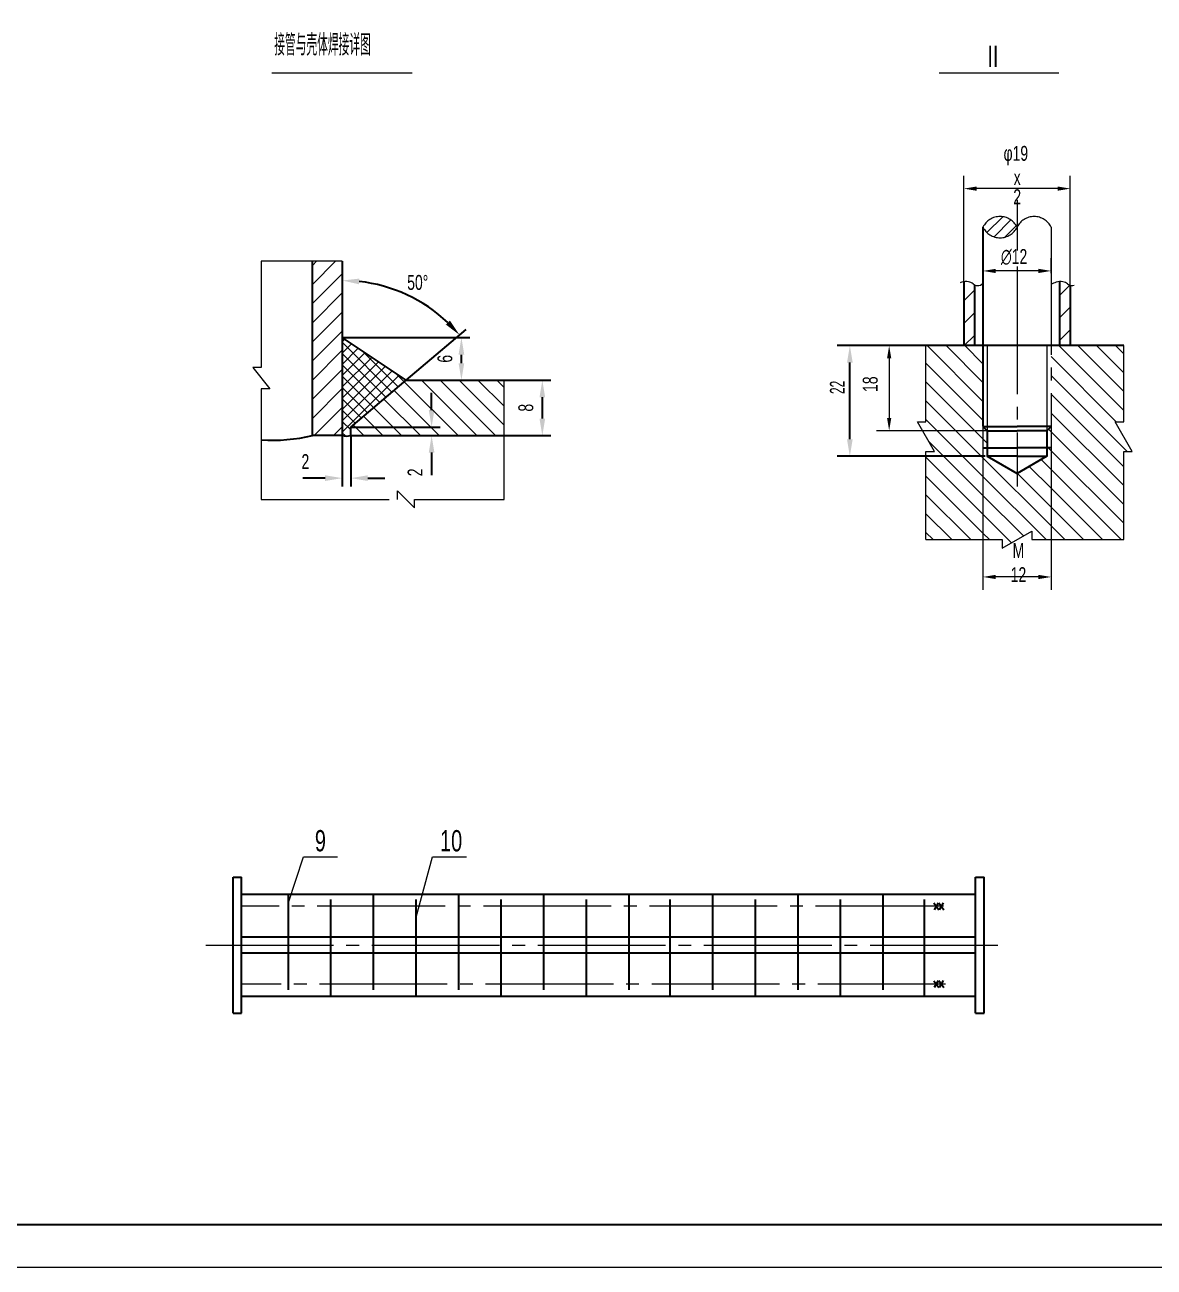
# Model space of a CAD drawing. Header units: millimetres. Extents: x 972 to 2699, y 36 to 635.
# Drawn here: x 1299.2 to 1564.4, y 35.8 to 327.6 of the extents above; entities that cross this region are included whole.
import ezdxf

# ---------------------------------------------------------------- set-up
doc = ezdxf.new("R2010")
doc.units = ezdxf.units.MM
doc.linetypes.add('EB_DASHDOT', pattern=[39, 30, -3, 3, -3])
doc.linetypes.add('EB_DASHDOTDOT', pattern=[45, 30, -3, 3, -3, 3, -3])
doc.layers.get('0').update_dxf_attribs({"color": 2, "lineweight": 0})
for name, color, linetype, lineweight in [('1', 2, 'EB_DASHDOT', 0), ('3', 2, 'EB_DASHDOT', 0), ('CAXA0', 7, 'Continuous', 70), ('JD$0$中心线层', 2, 'EB_DASHDOT', 0), ('JD$0$主体层', 1, 'Continuous', 35), ('ZX', 2, 'EB_DASHDOT', 0), ('中心线层', 2, 'EB_DASHDOT', 0), ('主体层', 1, 'Continuous', 35), ('剖面层', 2, 'Continuous', 0), ('双点划线层', 2, 'EB_DASHDOTDOT', 0), ('图块层', 2, 'Continuous', 0), ('尺寸层', 2, 'Continuous', 35), ('文字层', 2, 'Continuous', 0)]:
    doc.layers.add(name, color=color, linetype=linetype, lineweight=lineweight)
doc.styles.add('HZ', font='ACADTXT.SHX', dxfattribs={"width": 0.6, "bigfont": 'gbcbig.shx'})
doc.styles.get("Standard").update_dxf_attribs({"font": 'ACADTXT.SHX', "width": 0.7, "bigfont": 'gbcbig.shx'})
doc.dimstyles.new('UserStyle4', dxfattribs={"dimtxt": 3.5, "dimasz": 4, "dimexe": 3, "dimexo": 0.5, "dimgap": 0.8, "dimtad": 1, "dimdsep": 46, "dimtxsty": 'HZ', "dimcen": 0, "dimdle": 8, "dimadec": 0, "dimazin": 0, "dimtfac": 1, "dimtofl": 0, "dimtmove": 0, "dimatfit": 0, "dimfxl": 0, "dimtolj": 1, "dimtzin": 0, "dimarcsym": 0})

# ---------------------------------------------------------------- blocks, each defined once
blk = doc.blocks.new('CAXBLOCK27')
at = {"layer": 'CAXA0', "color": 0, "linetype": 'Continuous', "lineweight": 25}
for p, q in [((1366.7, 271.11), (1367.74, 272.15)), ((1366.7, 266.62), (1372.23, 272.15)), ((1366.7, 262.13), (1373.7, 269.13)), ((1366.7, 257.64), (1373.7, 264.64)), ((1366.7, 253.15), (1373.7, 260.15)), ((1366.7, 248.66), (1373.7, 255.66)), ((1366.7, 244.17), (1373.7, 251.17)), ((1366.7, 239.68), (1373.7, 246.68)), ((1366.7, 235.19), (1373.7, 242.19)), ((1367.15, 231.15), (1373.7, 237.7)), ((1371.64, 231.15), (1373.7, 233.21))]:
    blk.add_line(p, q, dxfattribs=at)
blk = doc.blocks.new('CAXBLOCK28', base_point=(832.7, 70.15))
at = {"color": 0, "linetype": 'Continuous', "lineweight": 0}
for p, q in [((1400.91, 231.15), (1388.27, 243.78)), ((1405.32, 231.15), (1392.32, 244.15)), ((1409.74, 231.15), (1396.74, 244.15)), ((1411.7, 233.61), (1401.16, 244.15)), ((1411.7, 238.03), (1405.58, 244.15)), ((1411.7, 242.45), (1410, 244.15)), ((1392.07, 231.15), (1383.48, 239.73)), ((1396.49, 231.15), (1385.88, 241.76)), ((1387.65, 231.15), (1381.09, 237.71)), ((1378.81, 231.15), (1376.3, 233.65)), ((1383.23, 231.15), (1378.69, 235.68))]:
    blk.add_line(p, q, dxfattribs=at)
blk = doc.blocks.new('CAXBLOCK29', base_point=(832.7, 70.15))
at = {"color": 0, "linetype": 'Continuous', "lineweight": 0}
for p, q in [((1373.7, 253.17), (1374.29, 253.76)), ((1385.4, 241.35), (1373.7, 253.05)), ((1373.7, 250.52), (1375.88, 252.7)), ((1373.7, 247.87), (1377.47, 251.64)), ((1386.83, 242.57), (1378.36, 251.04)), ((1373.7, 245.22), (1379.06, 250.58)), ((1383.96, 240.14), (1373.7, 250.4)), ((1373.7, 242.57), (1380.65, 249.51)), ((1373.7, 239.92), (1382.24, 248.45)), ((1382.53, 238.92), (1373.7, 247.74)), ((1373.7, 237.26), (1383.83, 247.39)), ((1373.7, 234.61), (1385.42, 246.33)), ((1373.7, 231.96), (1387.01, 245.27)), ((1388.27, 243.78), (1386.31, 245.74)), ((1381.09, 237.71), (1373.7, 245.09)), ((1379.65, 236.49), (1373.7, 242.44)), ((1387.65, 243.25), (1388.6, 244.21)), ((1378.22, 235.27), (1373.7, 239.79)), ((1376.78, 234.06), (1373.7, 237.14)), ((1375.7, 232.49), (1373.7, 234.49)), ((1374.39, 231.15), (1373.7, 231.83)), ((1375.54, 231.15), (1375.7, 231.31))]:
    blk.add_line(p, q, dxfattribs=at)
blk = doc.blocks.new('*D108')
at = {"layer": '尺寸层', "linetype": 'Continuous', "lineweight": 35}
for points in [[(1492.91, 252.28), (1493.58, 248.28), (1492.24, 248.28)], [(1492.91, 226.28), (1493.58, 230.28), (1492.24, 230.28)]]:
    blk.add_hatch(color=0, dxfattribs=at).paths.add_polyline_path(points, flags=0)
at = {"layer": '尺寸层', "color": 0, "linetype": 'Continuous', "lineweight": 35}
for p, q in [((1510.7, 252.28), (1489.91, 252.28)), ((1492.91, 230.28), (1492.91, 248.28)), ((1524.67, 226.28), (1489.91, 226.28))]:
    blk.add_line(p, q, dxfattribs=at)
at = {"layer": '尺寸层', "color": 0, "linetype": 'Continuous', "lineweight": 35, "insert": (1488.22, 240.9), "char_height": 3.5, "attachment_point": 1, "rotation": 90, "style": 'HZ'}
blk.add_mtext('22', dxfattribs=at)
blk = doc.blocks.new('CAXBLOCK35', base_point=(1524.17, 280.1))
at = {"layer": '1', "linetype": 'EB_DASHDOT', "lineweight": 0}
blk.add_arc((1528.17, 278.15), 4.45, 25.9892, 154.0108, dxfattribs=at)
blk = doc.blocks.new('CAXBLOCK36', base_point=(1518.82, 267.03))
at = {"layer": '文字层', "linetype": 'Continuous', "lineweight": 0}
for centre, radius, start, end in [((1520.32, 263.13), 4.18, 105.9556, 111.0329), ((1520.21, 263.53), 3.77, 81.4814, 105.9556), ((1520.44, 265.09), 2.19, 49.3619, 81.4814), ((1522.89, 267.95), 1.57, 229.3619, 267.4336), ((1522.9, 268.16), 1.79, 267.4336, 315.3984)]:
    blk.add_arc(centre, radius, start, end, dxfattribs=at)
blk = doc.blocks.new('CAXBLOCK37', base_point=(1540.17, 266.6))
at = {"layer": '文字层', "linetype": 'Continuous', "lineweight": 0}
for centre, radius, start, end in [((1542.5, 263.13), 4.18, 105.9556, 123.8514), ((1542.39, 263.53), 3.77, 81.4814, 105.9556), ((1542.62, 265.09), 2.19, 49.3619, 81.4814), ((1545.07, 267.95), 1.57, 229.3619, 267.4336), ((1545.08, 268.16), 1.79, 267.4336, 285.4933)]:
    blk.add_arc(centre, radius, start, end, dxfattribs=at)
blk = doc.blocks.new('CAXBLOCK38')
at = {"layer": 'CAXA0', "color": 0, "linetype": 'Continuous', "lineweight": 25}
for p, q in [((1542.17, 264.08), (1544.55, 266.46)), ((1519.67, 262.79), (1522.17, 265.29)), ((1519.67, 257.49), (1522.17, 259.99)), ((1542.17, 258.77), (1544.67, 261.27)), ((1519.76, 252.28), (1522.17, 254.68)), ((1542.17, 253.47), (1544.67, 255.97))]:
    blk.add_line(p, q, dxfattribs=at)
blk = doc.blocks.new('CAXBLOCK39', base_point=(1540.17, 233.28))
at = {"layer": '1', "linetype": 'EB_DASHDOT', "lineweight": 0}
blk.add_line((1540.17, 280.1), (1540.17, 233.28), dxfattribs=at)
blk.add_arc((1536.17, 278.15), 4.45, 25.9892, 154.0108, dxfattribs=at)
blk = doc.blocks.new('CAXBLOCK40')
at = {"layer": 'CAXA0', "color": 0, "linetype": 'Continuous', "lineweight": 25}
for p, q in [((1525.1, 278.83), (1528.83, 282.55)), ((1526.76, 277.83), (1530.72, 281.8)), ((1529.33, 277.75), (1532, 280.42))]:
    blk.add_line(p, q, dxfattribs=at)
blk = doc.blocks.new('CAXBLOCK41', base_point=(1532.17, 280.1))
at = {"layer": '1', "linetype": 'EB_DASHDOT', "lineweight": 0}
blk.add_arc((1528.17, 282.05), 4.45, 205.9892, 334.0108, dxfattribs=at)
blk = doc.blocks.new('CAXBLOCK42')
at = {"layer": 'CAXA0', "color": 0, "linetype": 'Continuous', "lineweight": 25}
for p, q in [((1511.07, 252.28), (1524.17, 239.17)), ((1515.49, 252.28), (1524.17, 243.59)), ((1519.91, 252.28), (1524.17, 248.01)), ((1542.01, 252.28), (1557.22, 237.06)), ((1546.43, 252.28), (1557.22, 241.48)), ((1550.85, 252.28), (1557.22, 245.9)), ((1555.27, 252.28), (1557.22, 250.32)), ((1510.78, 248.15), (1524.17, 234.76)), ((1540.17, 249.69), (1555.48, 234.39)), ((1540.17, 245.27), (1558.06, 227.39)), ((1510.78, 243.73), (1522.23, 232.28)), ((1510.78, 239.31), (1517.81, 232.28)), ((1540.17, 240.85), (1557.22, 223.8)), ((1540.17, 236.43), (1557.22, 219.38)), ((1510.78, 234.89), (1513.39, 232.28)), ((1513.39, 232.28), (1517.39, 228.28)), ((1517.81, 232.28), (1521.81, 228.28)), ((1522.23, 232.28), (1524.17, 230.34)), ((1539.54, 232.64), (1540.17, 232.01)), ((1540.17, 232.01), (1557.22, 214.96)), ((1511.33, 229.92), (1512.98, 228.28)), ((1512.98, 228.28), (1524.17, 217.08)), ((1517.39, 228.28), (1524.17, 221.5)), ((1521.81, 228.28), (1524.17, 225.92)), ((1524.17, 230.34), (1525.17, 229.34)), ((1539.17, 228.59), (1539.49, 228.28)), ((1539.49, 228.28), (1540.17, 227.59)), ((1540.17, 227.59), (1557.22, 210.54)), ((1510.78, 226.05), (1524.17, 212.66)), ((1524.17, 225.92), (1540.17, 209.92)), ((1537.84, 225.51), (1540.17, 223.17)), ((1532.24, 222.27), (1540.17, 214.34)), ((1535.04, 223.89), (1540.17, 218.76)), ((1540.17, 223.17), (1556.64, 206.7)), ((1510.78, 221.63), (1524.17, 208.24)), ((1524.17, 221.5), (1538.97, 206.7)), ((1510.78, 217.21), (1521.29, 206.7)), ((1524.17, 217.08), (1533.69, 207.56)), ((1540.17, 218.76), (1552.23, 206.7)), ((1540.17, 214.34), (1547.81, 206.7)), ((1510.78, 212.79), (1516.87, 206.7)), ((1524.17, 212.66), (1530.87, 205.96)), ((1510.78, 208.37), (1512.45, 206.7)), ((1524.17, 208.24), (1525.71, 206.7)), ((1540.17, 209.92), (1543.39, 206.7))]:
    blk.add_line(p, q, dxfattribs=at)
blk = doc.blocks.new('CAXBLOCK72')
at = {"layer": 'CAXA0', "color": 0, "linetype": 'Continuous', "lineweight": 25}
for p, q in [((1366.7, 271.11), (1367.74, 272.15)), ((1366.7, 266.62), (1372.23, 272.15)), ((1366.7, 262.13), (1373.7, 269.13)), ((1366.7, 257.64), (1373.7, 264.64)), ((1366.7, 253.15), (1373.7, 260.15)), ((1366.7, 248.66), (1373.7, 255.66)), ((1366.7, 244.17), (1373.7, 251.17)), ((1366.7, 239.68), (1373.7, 246.68)), ((1366.7, 235.19), (1373.7, 242.19)), ((1367.15, 231.15), (1373.7, 237.7)), ((1371.64, 231.15), (1373.7, 233.21))]:
    blk.add_line(p, q, dxfattribs=at)
blk = doc.blocks.new('CAXBLOCK73', base_point=(832.7, 70.15))
at = {"color": 0, "linetype": 'Continuous', "lineweight": 0}
for p, q in [((1400.91, 231.15), (1388.27, 243.78)), ((1405.32, 231.15), (1392.32, 244.15)), ((1409.74, 231.15), (1396.74, 244.15)), ((1411.7, 233.61), (1401.16, 244.15)), ((1411.7, 238.03), (1405.58, 244.15)), ((1411.7, 242.45), (1410, 244.15)), ((1392.07, 231.15), (1383.48, 239.73)), ((1396.49, 231.15), (1385.88, 241.76)), ((1387.65, 231.15), (1381.09, 237.71)), ((1378.81, 231.15), (1376.3, 233.65)), ((1383.23, 231.15), (1378.69, 235.68))]:
    blk.add_line(p, q, dxfattribs=at)
blk = doc.blocks.new('CAXBLOCK74', base_point=(832.7, 70.15))
at = {"color": 0, "linetype": 'Continuous', "lineweight": 0}
for p, q in [((1373.7, 253.17), (1374.29, 253.76)), ((1385.4, 241.35), (1373.7, 253.05)), ((1373.7, 250.52), (1375.88, 252.7)), ((1373.7, 247.87), (1377.47, 251.64)), ((1386.83, 242.57), (1378.36, 251.04)), ((1373.7, 245.22), (1379.06, 250.58)), ((1383.96, 240.14), (1373.7, 250.4)), ((1373.7, 242.57), (1380.65, 249.51)), ((1373.7, 239.92), (1382.24, 248.45)), ((1382.53, 238.92), (1373.7, 247.74)), ((1373.7, 237.26), (1383.83, 247.39)), ((1373.7, 234.61), (1385.42, 246.33)), ((1373.7, 231.96), (1387.01, 245.27)), ((1388.27, 243.78), (1386.31, 245.74)), ((1381.09, 237.71), (1373.7, 245.09)), ((1379.65, 236.49), (1373.7, 242.44)), ((1387.65, 243.25), (1388.6, 244.21)), ((1378.22, 235.27), (1373.7, 239.79)), ((1376.78, 234.06), (1373.7, 237.14)), ((1375.7, 232.49), (1373.7, 234.49)), ((1374.39, 231.15), (1373.7, 231.83)), ((1375.54, 231.15), (1375.7, 231.31))]:
    blk.add_line(p, q, dxfattribs=at)
blk = doc.blocks.new('*D228')
at = {"layer": '尺寸层', "linetype": 'Continuous', "lineweight": 35}
for points in [[(1492.91, 252.28), (1493.58, 248.28), (1492.24, 248.28)], [(1492.91, 226.28), (1493.58, 230.28), (1492.24, 230.28)]]:
    blk.add_hatch(color=0, dxfattribs=at).paths.add_polyline_path(points, flags=0)
at = {"layer": '尺寸层', "color": 0, "linetype": 'Continuous', "lineweight": 35}
for p, q in [((1510.7, 252.28), (1489.91, 252.28)), ((1492.91, 230.28), (1492.91, 248.28)), ((1524.67, 226.28), (1489.91, 226.28))]:
    blk.add_line(p, q, dxfattribs=at)
at = {"layer": '尺寸层', "color": 0, "linetype": 'Continuous', "lineweight": 35, "insert": (1488.22, 240.9), "char_height": 3.5, "attachment_point": 1, "rotation": 90, "style": 'HZ'}
blk.add_mtext('22', dxfattribs=at)
blk = doc.blocks.new('CAXBLOCK80', base_point=(1524.17, 280.1))
at = {"layer": '1', "linetype": 'EB_DASHDOT', "lineweight": 0}
blk.add_arc((1528.17, 278.15), 4.45, 25.9892, 154.0108, dxfattribs=at)
blk = doc.blocks.new('CAXBLOCK81', base_point=(1518.82, 267.03))
at = {"layer": '文字层', "linetype": 'Continuous', "lineweight": 0}
for centre, radius, start, end in [((1520.32, 263.13), 4.18, 105.9556, 111.0329), ((1520.21, 263.53), 3.77, 81.4814, 105.9556), ((1520.44, 265.09), 2.19, 49.3619, 81.4814), ((1522.89, 267.95), 1.57, 229.3619, 267.4336), ((1522.9, 268.16), 1.79, 267.4336, 315.3984)]:
    blk.add_arc(centre, radius, start, end, dxfattribs=at)
blk = doc.blocks.new('CAXBLOCK82', base_point=(1540.17, 266.6))
at = {"layer": '文字层', "linetype": 'Continuous', "lineweight": 0}
for centre, radius, start, end in [((1542.5, 263.13), 4.18, 105.9556, 123.8514), ((1542.39, 263.53), 3.77, 81.4814, 105.9556), ((1542.62, 265.09), 2.19, 49.3619, 81.4814), ((1545.07, 267.95), 1.57, 229.3619, 267.4336), ((1545.08, 268.16), 1.79, 267.4336, 285.4933)]:
    blk.add_arc(centre, radius, start, end, dxfattribs=at)
blk = doc.blocks.new('CAXBLOCK83')
at = {"layer": 'CAXA0', "color": 0, "linetype": 'Continuous', "lineweight": 25}
for p, q in [((1542.17, 264.08), (1544.55, 266.46)), ((1519.67, 262.79), (1522.17, 265.29)), ((1519.67, 257.49), (1522.17, 259.99)), ((1542.17, 258.77), (1544.67, 261.27)), ((1519.76, 252.28), (1522.17, 254.68)), ((1542.17, 253.47), (1544.67, 255.97))]:
    blk.add_line(p, q, dxfattribs=at)
blk = doc.blocks.new('CAXBLOCK84', base_point=(1540.17, 233.28))
at = {"layer": '1', "linetype": 'EB_DASHDOT', "lineweight": 0}
blk.add_line((1540.17, 280.1), (1540.17, 233.28), dxfattribs=at)
blk.add_arc((1536.17, 278.15), 4.45, 25.9892, 154.0108, dxfattribs=at)
blk = doc.blocks.new('CAXBLOCK85')
at = {"layer": 'CAXA0', "color": 0, "linetype": 'Continuous', "lineweight": 25}
for p, q in [((1525.1, 278.83), (1528.83, 282.55)), ((1526.76, 277.83), (1530.72, 281.8)), ((1529.33, 277.75), (1532, 280.42))]:
    blk.add_line(p, q, dxfattribs=at)
blk = doc.blocks.new('CAXBLOCK86', base_point=(1532.17, 280.1))
at = {"layer": '1', "linetype": 'EB_DASHDOT', "lineweight": 0}
blk.add_arc((1528.17, 282.05), 4.45, 205.9892, 334.0108, dxfattribs=at)
blk = doc.blocks.new('CAXBLOCK87')
at = {"layer": 'CAXA0', "color": 0, "linetype": 'Continuous', "lineweight": 25}
for p, q in [((1511.07, 252.28), (1524.17, 239.17)), ((1515.49, 252.28), (1524.17, 243.59)), ((1519.91, 252.28), (1524.17, 248.01)), ((1542.01, 252.28), (1557.22, 237.06)), ((1546.43, 252.28), (1557.22, 241.48)), ((1550.85, 252.28), (1557.22, 245.9)), ((1555.27, 252.28), (1557.22, 250.32)), ((1510.78, 248.15), (1524.17, 234.76)), ((1540.17, 249.69), (1555.48, 234.39)), ((1540.17, 245.27), (1558.06, 227.39)), ((1510.78, 243.73), (1522.23, 232.28)), ((1510.78, 239.31), (1517.81, 232.28)), ((1540.17, 240.85), (1557.22, 223.8)), ((1540.17, 236.43), (1557.22, 219.38)), ((1510.78, 234.89), (1513.39, 232.28)), ((1513.39, 232.28), (1517.39, 228.28)), ((1517.81, 232.28), (1521.81, 228.28)), ((1522.23, 232.28), (1524.17, 230.34)), ((1539.54, 232.64), (1540.17, 232.01)), ((1540.17, 232.01), (1557.22, 214.96)), ((1511.33, 229.92), (1512.98, 228.28)), ((1512.98, 228.28), (1524.17, 217.08)), ((1517.39, 228.28), (1524.17, 221.5)), ((1521.81, 228.28), (1524.17, 225.92)), ((1524.17, 230.34), (1525.17, 229.34)), ((1539.17, 228.59), (1539.49, 228.28)), ((1539.49, 228.28), (1540.17, 227.59)), ((1540.17, 227.59), (1557.22, 210.54)), ((1510.78, 226.05), (1524.17, 212.66)), ((1524.17, 225.92), (1540.17, 209.92)), ((1537.84, 225.51), (1540.17, 223.17)), ((1532.24, 222.27), (1540.17, 214.34)), ((1535.04, 223.89), (1540.17, 218.76)), ((1540.17, 223.17), (1556.64, 206.7)), ((1510.78, 221.63), (1524.17, 208.24)), ((1524.17, 221.5), (1538.97, 206.7)), ((1510.78, 217.21), (1521.29, 206.7)), ((1524.17, 217.08), (1533.69, 207.56)), ((1540.17, 218.76), (1552.23, 206.7)), ((1540.17, 214.34), (1547.81, 206.7)), ((1510.78, 212.79), (1516.87, 206.7)), ((1524.17, 212.66), (1530.87, 205.96)), ((1510.78, 208.37), (1512.45, 206.7)), ((1524.17, 208.24), (1525.71, 206.7)), ((1540.17, 209.92), (1543.39, 206.7))]:
    blk.add_line(p, q, dxfattribs=at)

msp = doc.modelspace()

# ---------------------------------------------------------------- hatches: boundary and pattern name
at = {"layer": '尺寸层', "linetype": 'Continuous', "lineweight": 35}
for points in [[(1373.70162, 267.56445), (1377.73241, 268.00855), (1377.65856, 266.67726)], [(1373.70162, 267.56445), (1377.73241, 268.00855), (1377.65856, 266.67726)], [(1401.26755, 254.7794), (1398.03434, 257.227), (1399.00292, 258.14331)], [(1401.26755, 254.7794), (1398.03434, 257.227), (1399.00292, 258.14331)], [(1401.70162, 254.14669), (1402.36829, 250.14669), (1401.03495, 250.14669)], [(1401.70162, 254.14669), (1402.36829, 250.14669), (1401.03495, 250.14669)], [(1401.70162, 244.14669), (1402.36829, 248.14669), (1401.03495, 248.14669)], [(1401.70162, 244.14669), (1402.36829, 248.14669), (1401.03495, 248.14669)], [(1420.70162, 244.14669), (1421.36829, 240.14669), (1420.03495, 240.14669)], [(1420.70162, 244.14669), (1421.36829, 240.14669), (1420.03495, 240.14669)], [(1394.70162, 233.14669), (1395.36829, 237.14669), (1394.03495, 237.14669)], [(1394.70162, 233.14669), (1395.36829, 237.14669), (1394.03495, 237.14669)], [(1420.70162, 231.14669), (1421.36829, 235.14669), (1420.03495, 235.14669)], [(1420.70162, 231.14669), (1421.36829, 235.14669), (1420.03495, 235.14669)], [(1394.70162, 231.14669), (1395.36829, 227.14669), (1394.03495, 227.14669)], [(1394.70162, 231.14669), (1395.36829, 227.14669), (1394.03495, 227.14669)], [(1373.70162, 221.14669), (1369.70162, 220.48002), (1369.70162, 221.81335)], [(1373.70162, 221.14669), (1369.70162, 220.48002), (1369.70162, 221.81335)], [(1375.70162, 221.14669), (1379.70162, 220.48002), (1379.70162, 221.81335)], [(1375.70162, 221.14669), (1379.70162, 220.48002), (1379.70162, 221.81335)]]:
    msp.add_hatch(color=256, dxfattribs=at).paths.add_polyline_path(points, flags=0)
at = {"layer": '文字层', "linetype": 'Continuous', "lineweight": 0}
for points in [[(1519.67307, 289.1442), (1522.67307, 288.6442), (1522.67307, 289.6442)], [(1519.67307, 289.1442), (1522.67307, 288.6442), (1522.67307, 289.6442)], [(1544.67307, 289.1442), (1541.67307, 288.6442), (1541.67307, 289.6442)], [(1544.67307, 289.1442), (1541.67307, 288.6442), (1541.67307, 289.6442)], [(1524.17307, 269.81451), (1527.17307, 269.31451), (1527.17307, 270.31451)], [(1524.17307, 269.81451), (1527.17307, 269.31451), (1527.17307, 270.31451)], [(1540.17307, 269.81451), (1537.17307, 269.31451), (1537.17307, 270.31451)], [(1540.17307, 269.81451), (1537.17307, 269.31451), (1537.17307, 270.31451)], [(1502.14295, 252.27512), (1501.64295, 249.27512), (1502.64295, 249.27512)], [(1502.14295, 252.27512), (1501.64295, 249.27512), (1502.64295, 249.27512)], [(1502.14295, 232.27512), (1501.64295, 235.27512), (1502.64295, 235.27512)], [(1502.14295, 232.27512), (1501.64295, 235.27512), (1502.64295, 235.27512)], [(1524.17307, 197.93502), (1527.17307, 197.43502), (1527.17307, 198.43502)], [(1524.17307, 197.93502), (1527.17307, 197.43502), (1527.17307, 198.43502)], [(1540.17307, 197.93502), (1537.17307, 197.43502), (1537.17307, 198.43502)], [(1540.17307, 197.93502), (1537.17307, 197.43502), (1537.17307, 198.43502)]]:
    msp.add_hatch(color=256, dxfattribs=at).paths.add_polyline_path(points, flags=0)

# ---------------------------------------------------------------- linework, layer by layer
at = {"layer": '1', "color": 1, "linetype": 'EB_DASHDOT', "lineweight": 0}
msp.add_line((1622.94038, 45.83039), (1442.94038, 45.83039), dxfattribs=at)
msp.add_line((1622.94038, 45.83039), (1442.94038, 45.83039), dxfattribs=at)
at = {"layer": '3', "linetype": 'EB_DASHDOT', "lineweight": 0}
for p, q in [((1524.17307, 269.26841), (1524.17307, 272.81451)), ((1524.17307, 269.26841), (1524.17307, 272.81451)), ((1540.17307, 269.26841), (1540.17307, 272.81451)), ((1540.17307, 269.26841), (1540.17307, 272.81451))]:
    msp.add_line(p, q, dxfattribs=at)
at = {"layer": 'JD$0$中心线层', "linetype": 'EB_DASHDOT', "lineweight": 0}
msp.add_line((1532.17307, 270.89325), (1532.17307, 219.17769), dxfattribs=at)
msp.add_line((1532.17307, 270.89325), (1532.17307, 219.17769), dxfattribs=at)
at = {"layer": 'JD$0$主体层', "linetype": 'Continuous', "lineweight": 35}
msp.add_lwpolyline([(996.94038, 45.83039), (1802.94038, 45.83039), (1802.94038, 619.83039), (996.94038, 619.83039), (996.94038, 45.83039)], dxfattribs=at)
msp.add_lwpolyline([(996.94038, 45.83039), (1802.94038, 45.83039), (1802.94038, 619.83039), (996.94038, 619.83039), (996.94038, 45.83039)], dxfattribs=at)
at = {"layer": 'ZX', "linetype": 'EB_DASHDOT', "lineweight": 0}
msp.add_line((1532.17307, 286.53257), (1532.17307, 274.63672), dxfattribs=at)
msp.add_line((1532.17307, 286.53257), (1532.17307, 274.63672), dxfattribs=at)
at = {"layer": '中心线层', "linetype": 'EB_DASHDOT', "lineweight": 0}
for p, q in [((1514.86971, 120.58536), (1350.07381, 120.58536)), ((1514.86971, 120.58536), (1350.07381, 120.58536)), ((1341.65786, 111.44869), (1529.40121, 111.44869)), ((1341.65786, 111.44869), (1529.40121, 111.44869)), ((1515.38869, 102.31202), (1350.07381, 102.31202)), ((1515.38869, 102.31202), (1350.07381, 102.31202))]:
    msp.add_line(p, q, dxfattribs=at)
at = {"layer": '主体层', "linetype": 'Continuous', "lineweight": 35}
for p, q in [((1366.70162, 231.14669), (1366.70162, 272.14669)), ((1366.70162, 231.14669), (1366.70162, 272.14669)), ((1373.70162, 272.14669), (1373.70162, 231.14669)), ((1373.70162, 272.14669), (1373.70162, 231.14669)), ((1388.70162, 244.14669), (1373.70162, 254.14669)), ((1388.70162, 244.14669), (1373.70162, 254.14669)), ((1375.70162, 233.14669), (1388.70162, 244.14669)), ((1375.70162, 233.14669), (1388.70162, 244.14669)), ((1388.70162, 244.14669), (1411.70162, 244.14669)), ((1388.70162, 244.14669), (1411.70162, 244.14669)), ((1373.70162, 231.14669), (1366.70162, 231.14669)), ((1373.70162, 231.14669), (1366.70162, 231.14669)), ((1375.70162, 231.14669), (1375.70162, 233.14669)), ((1375.70162, 231.14669), (1375.70162, 233.14669)), ((1375.70162, 231.14669), (1411.70162, 231.14669)), ((1375.70162, 231.14669), (1411.70162, 231.14669)), ((1348.07381, 95.44869), (1348.07381, 127.44869)), ((1348.07381, 127.44869), (1350.07381, 127.44869)), ((1348.07381, 95.44869), (1348.07381, 127.44869)), ((1348.07381, 127.44869), (1350.07381, 127.44869)), ((1350.07381, 95.44869), (1350.07381, 127.44869)), ((1350.07381, 95.44869), (1350.07381, 127.44869)), ((1522.41649, 95.44869), (1522.41649, 127.44869)), ((1522.41649, 127.44869), (1524.41649, 127.44869)), ((1522.41649, 95.44869), (1522.41649, 127.44869)), ((1522.41649, 95.44869), (1522.41649, 127.44869)), ((1522.41649, 127.44869), (1524.41649, 127.44869)), ((1522.41649, 95.44869), (1522.41649, 127.44869)), ((1524.41649, 95.44869), (1524.41649, 127.44869)), ((1524.41649, 95.44869), (1524.41649, 127.44869)), ((1350.07381, 123.44869), (1522.41649, 123.44869)), ((1350.07381, 123.44869), (1522.41649, 123.44869)), ((1361.07381, 100.98491), (1361.07381, 123.44869)), ((1361.07381, 100.98491), (1361.07381, 123.44869)), ((1361.07381, 100.98491), (1361.07381, 123.44869)), ((1361.07381, 100.98491), (1361.07381, 123.44869)), ((1381.07381, 100.98491), (1381.07381, 123.44869)), ((1381.07381, 100.98491), (1381.07381, 123.44869)), ((1401.07381, 100.98491), (1401.07381, 123.44869)), ((1401.07381, 100.98491), (1401.07381, 123.44869)), ((1421.07381, 100.98491), (1421.07381, 123.44869)), ((1421.07381, 100.98491), (1421.07381, 123.44869)), ((1441.07381, 100.98491), (1441.07381, 123.44869)), ((1441.07381, 100.98491), (1441.07381, 123.44869)), ((1460.74515, 100.98491), (1460.74515, 123.44869)), ((1460.74515, 100.98491), (1460.74515, 123.44869)), ((1480.74515, 100.98491), (1480.74515, 123.44869)), ((1480.74515, 100.98491), (1480.74515, 123.44869)), ((1500.74515, 100.98491), (1500.74515, 123.44869)), ((1500.74515, 100.98491), (1500.74515, 123.44869)), ((1371.07381, 99.44869), (1371.07381, 122.20004)), ((1371.07381, 99.44869), (1371.07381, 122.20004)), ((1391.07381, 99.44869), (1391.07381, 122.20004)), ((1391.07381, 99.44869), (1391.07381, 122.20004)), ((1411.07381, 99.44869), (1411.07381, 122.20004)), ((1411.07381, 99.44869), (1411.07381, 122.20004)), ((1431.07381, 99.44869), (1431.07381, 122.20004)), ((1431.07381, 99.44869), (1431.07381, 122.20004)), ((1450.74515, 99.44869), (1450.74515, 122.20004)), ((1450.74515, 99.44869), (1450.74515, 122.20004)), ((1470.74515, 99.44869), (1470.74515, 122.20004)), ((1470.74515, 99.44869), (1470.74515, 122.20004)), ((1490.74515, 99.44869), (1490.74515, 122.20004)), ((1490.74515, 99.44869), (1490.74515, 122.20004)), ((1510.41649, 99.44869), (1510.41649, 122.20004)), ((1510.41649, 99.44869), (1510.41649, 122.20004)), ((1512.62813, 121.3786), (1513.79049, 119.76566)), ((1512.62813, 121.3786), (1513.79049, 119.76566)), ((1513.6198, 121.38129), (1512.73584, 119.77851)), ((1513.6198, 121.38129), (1512.73584, 119.77851)), ((1513.79938, 121.39183), (1514.96173, 119.77889)), ((1513.79938, 121.39183), (1514.96173, 119.77889)), ((1514.79105, 121.39452), (1513.90709, 119.79174)), ((1514.79105, 121.39452), (1513.90709, 119.79174)), ((1522.41649, 99.44869), (1522.41649, 122.20004)), ((1522.41649, 99.44869), (1522.41649, 122.20004)), ((1522.41649, 113.32629), (1350.07381, 113.32629)), ((1522.41649, 113.32629), (1350.07381, 113.32629)), ((1522.41649, 109.57109), (1350.07381, 109.57109)), ((1522.41649, 109.57109), (1350.07381, 109.57109)), ((1512.62813, 103.10526), (1513.79049, 101.49232)), ((1512.62813, 103.10526), (1513.79049, 101.49232)), ((1513.6198, 103.10795), (1512.73584, 101.50516)), ((1513.6198, 103.10795), (1512.73584, 101.50516)), ((1513.79938, 103.11849), (1514.96173, 101.50555)), ((1513.79938, 103.11849), (1514.96173, 101.50555)), ((1514.79105, 103.12118), (1513.90709, 101.51839)), ((1514.79105, 103.12118), (1513.90709, 101.51839)), ((1350.07381, 99.44869), (1522.41649, 99.44869)), ((1350.07381, 99.44869), (1522.41649, 99.44869)), ((1348.07381, 95.44869), (1350.07381, 95.44869)), ((1348.07381, 95.44869), (1350.07381, 95.44869)), ((1522.41649, 95.44869), (1524.41649, 95.44869)), ((1522.41649, 95.44869), (1524.41649, 95.44869))]:
    msp.add_line(p, q, dxfattribs=at)
at = {"layer": '主体层', "color": 1, "linetype": 'Continuous', "lineweight": 35}
for p, q in [((1388.76412, 244.14669), (1403.70162, 244.14669)), ((1388.76412, 244.14669), (1403.70162, 244.14669)), ((1393.76412, 231.14669), (1396.70162, 231.14669)), ((1393.76412, 231.14669), (1396.70162, 231.14669))]:
    msp.add_line(p, q, dxfattribs=at)
at = {"layer": '主体层', "linetype": 'Continuous', "lineweight": 35}
for points in [[(1524.17307, 280.09911), (1524.17307, 233.35362)], [(1524.17307, 280.09911), (1524.17307, 233.35362)], [(1519.67307, 267.25918), (1519.67307, 252.27512)], [(1519.67307, 267.25918), (1519.67307, 252.27512)], [(1522.17307, 266.54496), (1522.17307, 252.27512)], [(1522.17307, 266.54496), (1522.17307, 252.27512)], [(1542.17307, 267.29097), (1542.17307, 252.27512)], [(1542.17307, 267.29097), (1542.17307, 252.27512)], [(1544.67307, 266.42353), (1544.67307, 252.27512)], [(1544.67307, 266.42353), (1544.67307, 252.27512)], [(1557.22346, 252.27512), (1510.779, 252.27512)], [(1557.22346, 252.27512), (1510.779, 252.27512)], [(1524.17307, 233.27512), (1525.17307, 232.27512)], [(1524.17307, 233.27512), (1532.17307, 233.27512)], [(1524.17307, 233.27512), (1525.17307, 232.27512)], [(1524.17307, 233.27512), (1532.17307, 233.27512)], [(1525.17307, 232.27512), (1532.17307, 232.27512)], [(1525.17307, 232.27512), (1525.17307, 226.27512)], [(1525.17307, 232.27512), (1532.17307, 232.27512)], [(1525.17307, 232.27512), (1525.17307, 226.27512)], [(1539.17307, 232.27512), (1540.17307, 233.27512), (1532.17307, 233.27512)], [(1539.17307, 232.27512), (1540.17307, 233.27512), (1532.17307, 233.27512)], [(1539.17307, 232.27512), (1532.17307, 232.27512)], [(1539.17307, 232.27512), (1532.17307, 232.27512)], [(1539.17307, 232.27512), (1539.17307, 226.27512)], [(1539.17307, 232.27512), (1539.17307, 226.27512)], [(1524.17307, 228.27512), (1532.17307, 228.27512)], [(1524.17307, 228.27512), (1532.17307, 228.27512)], [(1540.17307, 228.27512), (1532.17307, 228.27512)], [(1540.17307, 228.27512), (1532.17307, 228.27512)], [(1525.17307, 226.27512), (1532.17307, 222.23367)], [(1532.17307, 226.27512), (1525.17307, 226.27512), (1532.17307, 222.23367)], [(1525.17307, 226.27512), (1532.17307, 222.23367)], [(1532.17307, 226.27512), (1525.17307, 226.27512), (1532.17307, 222.23367)], [(1539.17307, 226.27512), (1532.17307, 222.23367)], [(1532.17307, 226.27512), (1539.17307, 226.27512), (1532.17307, 222.23367)], [(1539.17307, 226.27512), (1532.17307, 222.23367)], [(1532.17307, 226.27512), (1539.17307, 226.27512), (1532.17307, 222.23367)]]:
    msp.add_lwpolyline(points, dxfattribs=at)
for centre, radius, start, end in [((1357.19894, 271.07961), 41.04801, 266.5120326, 283.3854987), ((1357.19894, 271.07961), 41.04801, 266.5120326, 283.3854987), ((1374.70162, 235.78449), 4.74439, 257.8322172, 282.1677828), ((1374.70162, 235.78449), 4.74439, 257.8322172, 282.1677828)]:
    msp.add_arc(centre, radius, start, end, dxfattribs=at)
at = {"layer": '双点划线层', "linetype": 'EB_DASHDOTDOT', "lineweight": 0}
for p, q in [((1354.70162, 272.14669), (1354.70162, 247.14669)), ((1373.70162, 272.14669), (1354.70162, 272.14669)), ((1354.70162, 272.14669), (1354.70162, 247.14669)), ((1373.70162, 272.14669), (1354.70162, 272.14669)), ((1354.70162, 247.14669), (1352.70162, 247.14669)), ((1352.70162, 247.14669), (1356.70162, 242.14669)), ((1354.70162, 247.14669), (1352.70162, 247.14669)), ((1352.70162, 247.14669), (1356.70162, 242.14669)), ((1411.70162, 216.14669), (1411.70162, 244.14669)), ((1411.70162, 216.14669), (1411.70162, 244.14669)), ((1354.70162, 242.14669), (1354.70162, 216.14669)), ((1356.70162, 242.14669), (1354.70162, 242.14669)), ((1354.70162, 242.14669), (1354.70162, 216.14669)), ((1356.70162, 242.14669), (1354.70162, 242.14669)), ((1354.70162, 216.14669), (1386.70162, 216.14669)), ((1354.70162, 216.14669), (1386.70162, 216.14669)), ((1386.70162, 218.14669), (1390.70162, 214.14669)), ((1386.70162, 216.14669), (1386.70162, 218.14669)), ((1386.70162, 218.14669), (1390.70162, 214.14669)), ((1386.70162, 216.14669), (1386.70162, 218.14669)), ((1390.70162, 214.14669), (1390.70162, 216.14669)), ((1390.70162, 216.14669), (1411.70162, 216.14669)), ((1390.70162, 214.14669), (1390.70162, 216.14669)), ((1390.70162, 216.14669), (1411.70162, 216.14669))]:
    msp.add_line(p, q, dxfattribs=at)
at = {"layer": '图块层', "linetype": 'Continuous', "lineweight": 0}
for p, q in [((1361.02511, 121.22444), (1364.61048, 132.19519)), ((1361.02511, 121.22444), (1364.61048, 132.19519)), ((1364.61048, 132.19519), (1372.61048, 132.19519)), ((1364.61048, 132.19519), (1372.61048, 132.19519)), ((1391.07381, 118.0242), (1394.87371, 132.1888)), ((1391.07381, 118.0242), (1394.87371, 132.1888)), ((1394.87371, 132.1888), (1402.87371, 132.1888)), ((1394.87371, 132.1888), (1402.87371, 132.1888))]:
    msp.add_line(p, q, dxfattribs=at)
for points in [[(971.94038, 35.83039), (1812.94038, 35.83039), (1812.94038, 629.83039), (971.94038, 629.83039), (971.94038, 35.83039)], [(971.94038, 35.83039), (1812.94038, 35.83039), (1812.94038, 629.83039), (971.94038, 629.83039), (971.94038, 35.83039)], [(1399.94038, 35.83039), (1812.94038, 35.83039), (1812.94038, 629.83039), (1399.94038, 629.83039)], [(1399.94038, 35.83039), (1812.94038, 35.83039), (1812.94038, 629.83039), (1399.94038, 629.83039)]]:
    msp.add_lwpolyline(points, dxfattribs=at)
at = {"layer": '图块层', "color": 1, "linetype": 'Continuous', "lineweight": 0}
msp.add_lwpolyline([(1424.94038, 45.83039), (1802.94038, 45.83039), (1802.94038, 619.83039), (1424.94038, 619.83039)], dxfattribs=at)
msp.add_lwpolyline([(1424.94038, 45.83039), (1802.94038, 45.83039), (1802.94038, 619.83039), (1424.94038, 619.83039)], dxfattribs=at)
at = {"layer": '尺寸层', "linetype": 'Continuous', "lineweight": 35}
for p, q in [((1373.76412, 254.14669), (1403.70162, 254.14669)), ((1373.76412, 254.14669), (1403.70162, 254.14669)), ((1388.74933, 244.18706), (1402.79433, 256.07128)), ((1388.74933, 244.18706), (1402.79433, 256.07128)), ((1401.70162, 248.14669), (1401.70162, 250.14669)), ((1401.70162, 248.14669), (1401.70162, 250.14669)), ((1411.76412, 244.14669), (1422.70162, 244.14669)), ((1411.76412, 244.14669), (1422.70162, 244.14669)), ((1394.70162, 237.14669), (1394.70162, 241.14669)), ((1394.70162, 237.14669), (1394.70162, 241.14669)), ((1420.70162, 240.14669), (1420.70162, 235.14669)), ((1420.70162, 240.14669), (1420.70162, 235.14669)), ((1373.70162, 231.08419), (1373.70162, 219.14669)), ((1373.70162, 231.08419), (1373.70162, 219.14669)), ((1375.70162, 231.08419), (1375.70162, 219.14669)), ((1375.70162, 231.08419), (1375.70162, 219.14669)), ((1375.76412, 233.14669), (1396.70162, 233.14669)), ((1375.76412, 233.14669), (1396.70162, 233.14669)), ((1411.76412, 231.14669), (1422.70162, 231.14669)), ((1411.76412, 231.14669), (1422.70162, 231.14669)), ((1394.70162, 227.14669), (1394.70162, 223.14669)), ((1394.70162, 227.14669), (1394.70162, 223.14669)), ((1394.70162, 223.14669), (1394.70162, 221.88419)), ((1394.70162, 223.14669), (1394.70162, 221.88419)), ((1365.70162, 221.14669), (1364.43912, 221.14669)), ((1365.70162, 221.14669), (1364.43912, 221.14669)), ((1369.70162, 221.14669), (1365.70162, 221.14669)), ((1369.70162, 221.14669), (1365.70162, 221.14669)), ((1379.70162, 221.14669), (1383.70162, 221.14669)), ((1379.70162, 221.14669), (1383.70162, 221.14669))]:
    msp.add_line(p, q, dxfattribs=at)
msp.add_arc((1373.70162, 231.45438), 36.11007, 46.5864, 83.6499583, dxfattribs=at)
msp.add_arc((1373.70162, 231.45438), 36.11007, 46.5864, 83.6499583, dxfattribs=at)
at = {"layer": '文字层', "linetype": 'Continuous', "lineweight": 0}
for p, q in [((1357.1532, 316.31308), (1390.14921, 316.31308)), ((1357.1532, 316.31308), (1390.14921, 316.31308)), ((1513.90854, 316.31308), (1541.98523, 316.31308)), ((1513.90854, 316.31308), (1541.98523, 316.31308)), ((1519.67307, 267.25918), (1519.67307, 292.1442)), ((1519.67307, 267.25918), (1519.67307, 292.1442)), ((1544.67307, 266.42353), (1544.67307, 292.1442)), ((1544.67307, 266.42353), (1544.67307, 292.1442)), ((1541.67307, 289.1442), (1522.67307, 289.1442)), ((1541.67307, 289.1442), (1522.67307, 289.1442)), ((1537.17307, 269.81451), (1527.17307, 269.81451)), ((1537.17307, 269.81451), (1527.17307, 269.81451)), ((1510.779, 234.38621), (1510.779, 252.27512)), ((1510.779, 234.38621), (1510.779, 252.27512)), ((1525.17307, 252.27512), (1525.17307, 232.27512)), ((1525.17307, 252.27512), (1525.17307, 232.27512)), ((1539.17307, 252.27512), (1539.17307, 232.27512)), ((1539.17307, 252.27512), (1539.17307, 232.27512)), ((1557.22346, 234.38621), (1557.22346, 252.27512)), ((1557.22346, 234.38621), (1557.22346, 252.27512)), ((1502.14295, 249.27512), (1502.14295, 235.27512)), ((1502.14295, 249.27512), (1502.14295, 235.27512)), ((1508.779, 234.38621), (1510.779, 234.38621)), ((1512.779, 227.38621), (1508.779, 234.38621)), ((1508.779, 234.38621), (1510.779, 234.38621)), ((1512.779, 227.38621), (1508.779, 234.38621)), ((1555.22346, 234.38621), (1557.22346, 234.38621)), ((1559.22346, 227.38621), (1555.22346, 234.38621)), ((1555.22346, 234.38621), (1557.22346, 234.38621)), ((1559.22346, 227.38621), (1555.22346, 234.38621)), ((1525.17307, 232.27512), (1499.14295, 232.27512)), ((1525.17307, 232.27512), (1499.14295, 232.27512)), ((1540.17307, 233.27512), (1540.17307, 194.93502)), ((1540.17307, 233.27512), (1540.17307, 194.93502)), ((1524.17307, 228.27512), (1524.17307, 194.93502)), ((1524.17307, 228.27512), (1524.17307, 194.93502)), ((1510.779, 227.38621), (1512.779, 227.38621)), ((1510.779, 206.70269), (1510.779, 227.38621)), ((1510.779, 227.38621), (1512.779, 227.38621)), ((1510.779, 206.70269), (1510.779, 227.38621)), ((1557.22346, 227.38621), (1559.22346, 227.38621)), ((1557.22346, 206.70269), (1557.22346, 227.38621)), ((1557.22346, 227.38621), (1559.22346, 227.38621)), ((1557.22346, 206.70269), (1557.22346, 227.38621)), ((1528.67822, 204.70269), (1535.67822, 208.70269)), ((1528.67822, 204.70269), (1535.67822, 208.70269)), ((1535.67822, 208.70269), (1535.67822, 206.70269)), ((1535.67822, 208.70269), (1535.67822, 206.70269)), ((1510.779, 206.70269), (1528.67822, 206.70269)), ((1510.779, 206.70269), (1528.67822, 206.70269)), ((1528.67822, 206.70269), (1528.67822, 204.70269)), ((1528.67822, 206.70269), (1528.67822, 204.70269)), ((1535.67822, 206.70269), (1557.22346, 206.70269)), ((1535.67822, 206.70269), (1557.22346, 206.70269)), ((1537.17307, 197.93502), (1527.17307, 197.93502)), ((1537.17307, 197.93502), (1527.17307, 197.93502))]:
    msp.add_line(p, q, dxfattribs=at)
msp.add_lwpolyline([(1524.17307, 233.27512), (1524.17307, 228.27512)], dxfattribs=at)
msp.add_lwpolyline([(1524.17307, 233.27512), (1524.17307, 228.27512)], dxfattribs=at)

# ---------------------------------------------------------------- block references
at = {"layer": '1', "linetype": 'EB_DASHDOT', "lineweight": 0}
for name, p in [('CAXBLOCK35', (1524.17307, 280.09911)), ('CAXBLOCK80', (1524.17307, 280.09911)), ('CAXBLOCK39', (1540.17307, 233.27512)), ('CAXBLOCK84', (1540.17307, 233.27512)), ('CAXBLOCK41', (1532.17307, 280.09911)), ('CAXBLOCK86', (1532.17307, 280.09911))]:
    msp.add_blockref(name, p, dxfattribs=at)
at = {"layer": '剖面层', "linetype": 'Continuous', "lineweight": 0}
for name in ['CAXBLOCK29', 'CAXBLOCK74', 'CAXBLOCK28', 'CAXBLOCK73']:
    msp.add_blockref(name, (832.70162, 70.14669), dxfattribs=at)
at = {"layer": '尺寸层', "linetype": 'Continuous', "lineweight": 35}
for name in ['CAXBLOCK27', 'CAXBLOCK72']:
    msp.add_blockref(name, (0, 0), dxfattribs=at)
at = {"layer": '文字层', "linetype": 'Continuous', "lineweight": 0}
for name, p in [('CAXBLOCK40', (0, 0)), ('CAXBLOCK85', (0, 0)), ('CAXBLOCK36', (1518.81968, 267.03457)), ('CAXBLOCK81', (1518.81968, 267.03457)), ('CAXBLOCK38', (0, 0)), ('CAXBLOCK83', (0, 0)), ('CAXBLOCK37', (1540.17307, 266.60456)), ('CAXBLOCK82', (1540.17307, 266.60456)), ('CAXBLOCK42', (0, 0)), ('CAXBLOCK87', (0, 0))]:
    msp.add_blockref(name, p, dxfattribs=at)

# ---------------------------------------------------------------- texts
at = {"layer": '尺寸层', "linetype": 'Continuous', "lineweight": 25, "char_height": 3.5, "attachment_point": 1}
for s, insert in [('φ19', (1529.00382, 299.18309)), ('φ19', (1529.00382, 299.18309)), ('x', (1531.38557, 293.50532)), ('x', (1531.38557, 293.50532)), ('2', (1531.29807, 288.9942)), ('2', (1531.29807, 288.9942)), ('M', (1531.12307, 205.9128)), ('M', (1531.12307, 205.9128)), ('12', (1530.68382, 200.23502)), ('12', (1530.68382, 200.23502))]:
    msp.add_mtext(s, dxfattribs=dict(at, insert=insert))
at = {"layer": '尺寸层', "linetype": 'Continuous', "lineweight": 35, "char_height": 3.5, "attachment_point": 1}
for s, insert in [('∅12', (1528.37963, 274.9534)), ('∅12', (1528.37963, 274.9534)), ('50%%d', (1388.97325, 268.86466)), ('50%%d', (1388.97325, 268.86466)), ('2', (1364.15037, 226.78558)), ('2', (1364.15037, 226.78558))]:
    msp.add_mtext(s, dxfattribs=dict(at, insert=insert))
at = {"layer": '尺寸层', "linetype": 'Continuous', "lineweight": 35, "char_height": 3.5, "attachment_point": 1, "rotation": 90}
for s, insert in [('6', (1396.06273, 248.27169)), ('6', (1396.06273, 248.27169)), ('18', (1495.93808, 241.39856)), ('18', (1495.93808, 241.39856)), ('8', (1415.06273, 236.77169)), ('8', (1415.06273, 236.77169)), ('2', (1389.06273, 221.59544)), ('2', (1389.06273, 221.59544))]:
    msp.add_mtext(s, dxfattribs=dict(at, insert=insert))
at = {"layer": '文字层', "linetype": 'Continuous', "lineweight": 0, "char_height": 5, "attachment_point": 1}
for s, insert in [('接管与壳体焊接详图', (1357.74725, 325.40031)), ('接管与壳体焊接详图', (1357.74725, 325.40031)), ('II', (1525.20272, 322.74059)), ('II', (1525.20272, 322.74059)), ('9', (1367.29288, 138.48823)), ('9', (1367.29288, 138.48823)), ('10', (1396.67862, 138.48183)), ('10', (1396.67862, 138.48183))]:
    msp.add_mtext(s, dxfattribs=dict(at, insert=insert))

# ---------------------------------------------------------------- dimensions: what is measured, and where the dimension line sits
at = {"layer": '尺寸层', "linetype": 'Continuous', "lineweight": 35}
for picture in ['*D108', '*D228']:
    dim = msp.add_linear_dim(base=(1492.90968, 242.3977), p1=(1525.17307, 226.27512), p2=(1511.19948, 252.27512), angle=90, text='22', dimstyle='UserStyle4', dxfattribs=at)
    dim.commit()
    dim.dimension.update_dxf_attribs({"geometry": picture, "text_midpoint": (1492.28468, 239.27513)})

doc.saveas('drawing.dxf')
